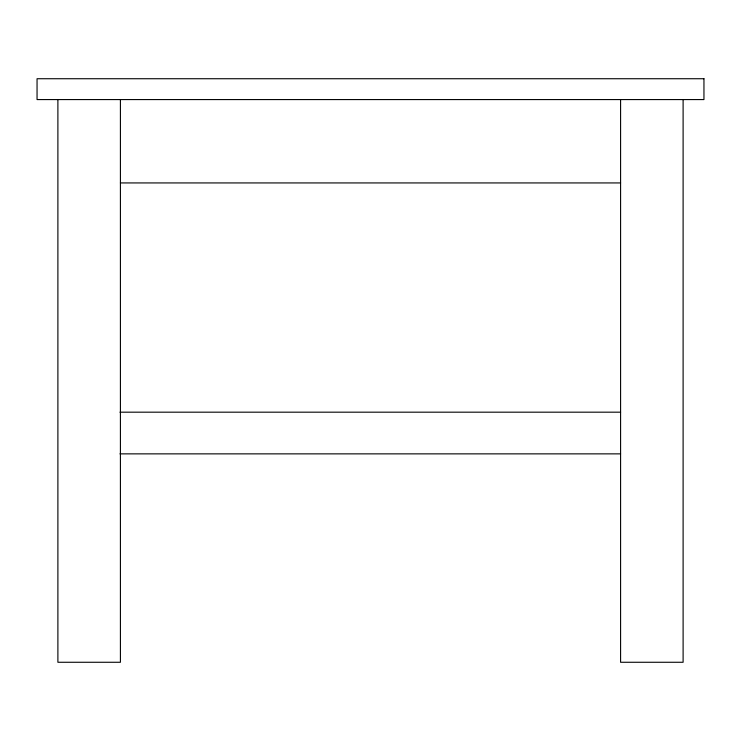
<?xml version="1.0" encoding="UTF-8"?>
<svg xmlns="http://www.w3.org/2000/svg" width="741" height="741" viewBox="0 0 741 741"><rect width="100%" height="100%" fill="white"/><g stroke="black" fill="none" stroke-linecap="round" stroke-linejoin="round"><path stroke-width="1.11" d="M120.413 182.934L620.587 182.934M119.968 412.181L620.587 412.181M119.968 453.863L620.587 453.863M683.109 99.572L683.109 662.269L620.587 662.269L620.587 99.572M120.413 99.572L120.413 662.269L57.891 662.269L57.891 99.572M703.95 78.731L37.05 78.731L37.05 99.572L703.95 99.572L703.95 78.731"/></g></svg>
